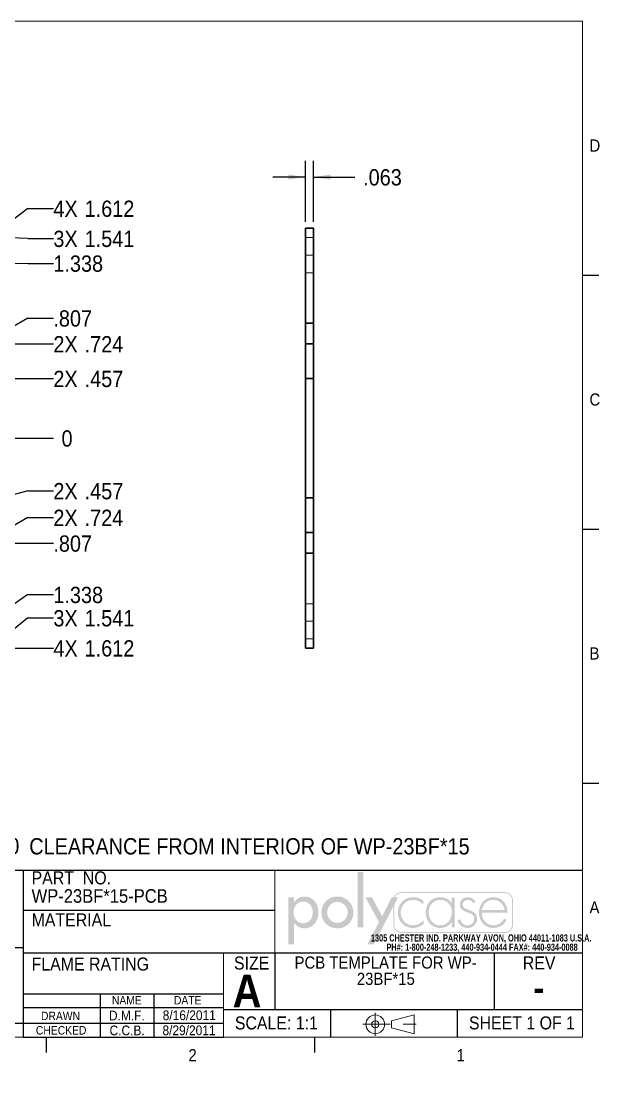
# Model space of a CAD drawing. Header units: inches. Extents: x -1.2 to 10.8, y 0 to 8.2.
# Drawn here: x 6.32 to 10.76, y 0 to 8.19 of the extents above; entities that cross this region are included whole.
import ezdxf

# ---------------------------------------------------------------- set-up
doc = ezdxf.new("R2010")
doc.units = ezdxf.units.IN
doc.header["$MEASUREMENT"] = 0
for name, pattern in [('SLD-Center', [0.75, 0.6, -0.05, 0.05, -0.05]), ('SLD-Dashed', [0.075, 0.05, -0.025]), ('SLD-Solid', [0])]:
    doc.linetypes.add(name, pattern=pattern)
doc.layers.add('FORMAT', color=7, linetype='SLD-Solid')
doc.layers.add('SLD-0', color=7, linetype='SLD-Solid')
doc.styles.add('SLDTEXTSTYLE0', font='GOTHICB.TTF', dxfattribs={"width": 0.639595})
doc.styles.add('SLDTEXTSTYLE1', font='GOTHIC.TTF', dxfattribs={"width": 0.913})
doc.styles.add('SLDTEXTSTYLE2', font='GOTHICB.TTF', dxfattribs={"width": 0.913})
doc.dimstyles.new('SLDDIMSTYLE0', dxfattribs={"dimtxt": 0.125, "dimasz": 0.13, "dimexe": 0, "dimexo": 0.0625, "dimgap": 0.03125, "dimtad": 0, "dimtih": 1, "dimtoh": 1, "dimdec": 0, "dimrnd": 1e-09, "dimzin": 12, "dimdsep": 46, "dimtxsty": 'SLDTEXTSTYLE1', "dimblk1": 'NONE', "dimblk2": 'NONE', "dimsah": 1, "dimcen": 0.09, "dimadec": 0, "dimazin": 3, "dimtfac": 1, "dimtdec": 0, "dimtofl": 0, "dimtmove": 0, "dimatfit": 3, "dimldrblk": 'NONE', "dimfxl": 0, "dimfrac": 2, "dimtolj": 1, "dimtzin": 12, "dimarcsym": 0})
doc.dimstyles.new('SLDDIMSTYLE1', dxfattribs={"dimtxt": 0.125, "dimasz": 0.13, "dimexe": 0, "dimexo": 0.0625, "dimgap": 0.03125, "dimtad": 0, "dimtih": 1, "dimtoh": 1, "dimdec": 3, "dimrnd": 1e-09, "dimzin": 12, "dimdsep": 46, "dimtxsty": 'SLDTEXTSTYLE1', "dimblk1": 'NONE', "dimblk2": 'NONE', "dimsah": 1, "dimcen": 0.09, "dimadec": 0, "dimazin": 3, "dimtfac": 1, "dimtdec": 3, "dimtofl": 0, "dimtmove": 0, "dimatfit": 3, "dimldrblk": 'NONE', "dimfxl": 0, "dimfrac": 2, "dimtolj": 1, "dimtzin": 12, "dimarcsym": 0})
doc.dimstyles.new('SLDDIMSTYLE5', dxfattribs={"dimtxt": 0.125, "dimasz": 0.13, "dimexe": 0, "dimexo": 0.0625, "dimgap": 0.03125, "dimtad": 0, "dimtih": 1, "dimtoh": 1, "dimdec": 3, "dimrnd": 1e-09, "dimzin": 12, "dimdsep": 46, "dimtxsty": 'SLDTEXTSTYLE1', "dimsah": 1, "dimcen": 0.09, "dimadec": 0, "dimazin": 3, "dimtfac": 1, "dimtdec": 3, "dimtmove": 0, "dimatfit": 0, "dimfxl": 0, "dimfrac": 2, "dimtolj": 1, "dimtzin": 12, "dimarcsym": 0})

# ---------------------------------------------------------------- blocks, each defined once
blk = doc.blocks.new('ThirdAngleProjectionBlock')
at = {"color": 7, "linetype": 'SLD-Center', "lineweight": 0}
for p, q in [((0.275, 0.506), (0.275, 0)), ((0, 0.253), (1.202, 0.253))]:
    blk.add_line(p, q, dxfattribs=at)
at = {"color": 7, "linetype": 'SLD-Solid', "lineweight": 0}
for p, q in [((0.632, 0.332), (1.13, 0.459)), ((0.632, 0.332), (0.632, 0.174)), ((1.13, 0.459), (1.13, 0.048)), ((0.632, 0.174), (1.13, 0.048))]:
    blk.add_line(p, q, dxfattribs=at)
for radius in [0.206, 0.0789]:
    blk.add_circle((0.275, 0.253), radius, dxfattribs=at)
blk = doc.blocks.new('SW_NOTE_0')
at = {"color": 0, "linetype": 'Continuous', "lineweight": 0, "char_height": 0.055, "attachment_point": 2, "style": 'SLDTEXTSTYLE0'}
for s, insert in [('1305 CHESTER IND. PARKWAY AVON, OHIO 44011-1083 U.S.A. ', (0.7495, 0.0703)), ('PH#: 1-800-248-1233, 440-934-0444 FAX#: 440-934-0088', (0.7564, -0.0009))]:
    blk.add_mtext(s, dxfattribs=dict(at, insert=insert))
blk = doc.blocks.new('Block3')
at = {"linetype": 'Continuous'}
blk.add_hatch(color=7, dxfattribs=at).paths.add_polyline_path([(1.559, 0.355), (1.559, 1.505), (1.44, 1.505), (1.44, 0.355)], flags=0)
h = blk.add_hatch(color=7, dxfattribs=at)
edge = h.paths.add_edge_path(flags=0)
edge.add_spline(control_points=[(0.122, 0.452), (0.17, 0.382), (0.245, 0.334), (0.333, 0.334)], knot_values=[4, 4, 4, 4, 5, 5, 5, 5], weights=[1, 1, 1, 1], degree=3, periodic=0)
edge.add_spline(control_points=[(0.333, 0.334), (0.523, 0.334), (0.629, 0.492), (0.629, 0.669)], knot_values=[3, 3, 3, 3, 4, 4, 4, 4], weights=[1, 1, 1, 1], degree=3, periodic=0)
edge.add_spline(control_points=[(0.629, 0.669), (0.629, 0.839), (0.517, 0.994), (0.338, 0.994)], knot_values=[2, 2, 2, 2, 3, 3, 3, 3], weights=[1, 1, 1, 1], degree=3, periodic=0)
edge.add_spline(control_points=[(0.338, 0.994), (0.245, 0.994), (0.171, 0.946), (0.122, 0.872)], knot_values=[1, 1, 1, 1, 2, 2, 2, 2], weights=[1, 1, 1, 1], degree=3, periodic=0)
edge.add_line((0.122, 0.872), (0.119, 0.872))
edge.add_line((0.119, 0.872), (0.119, 0.975))
edge.add_line((0.119, 0.975), (0, 0.975))
edge.add_line((0, 0.975), (0, 0))
edge.add_line((0, 0), (0.119, 0))
edge.add_line((0.119, 0), (0.119, 0.452))
edge.add_line((0.119, 0.452), (0.122, 0.452))
edge = h.paths.add_edge_path(flags=0)
edge.add_spline(control_points=[(0.113, 0.665), (0.113, 0.78), (0.185, 0.888), (0.309, 0.888), (0.437, 0.888), (0.51, 0.786), (0.51, 0.665)], knot_values=[0, 0, 0, 0, 1, 1, 1, 2, 2, 2, 2], weights=[1, 1, 1, 1, 1, 1, 1], degree=3, periodic=0)
edge.add_spline(control_points=[(0.51, 0.665), (0.51, 0.543), (0.439, 0.44), (0.309, 0.44), (0.183, 0.44), (0.113, 0.549), (0.113, 0.665)], knot_values=[2, 2, 2, 2, 3, 3, 3, 4, 4, 4, 4], weights=[1, 1, 1, 1, 1, 1, 1], degree=3, periodic=0)
h = blk.add_hatch(color=7, dxfattribs=at)
edge = h.paths.add_edge_path(flags=0)
edge.add_spline(control_points=[(0.69, 0.664), (0.69, 0.477), (0.836, 0.334), (1.022, 0.334), (1.207, 0.334), (1.353, 0.477), (1.353, 0.664)], knot_values=[0, 0, 0, 0, 1, 1, 1, 2, 2, 2, 2], weights=[1, 1, 1, 1, 1, 1, 1], degree=3, periodic=0)
edge.add_spline(control_points=[(1.353, 0.664), (1.353, 0.851), (1.207, 0.994), (1.022, 0.994), (0.836, 0.994), (0.69, 0.851), (0.69, 0.664)], knot_values=[2, 2, 2, 2, 3, 3, 3, 4, 4, 4, 4], weights=[1, 1, 1, 1, 1, 1, 1], degree=3, periodic=0)
edge = h.paths.add_edge_path(flags=0)
edge.add_spline(control_points=[(1.234, 0.664), (1.234, 0.547), (1.139, 0.448), (1.022, 0.448), (0.904, 0.448), (0.81, 0.547), (0.81, 0.664)], knot_values=[0, 0, 0, 0, 1, 1, 1, 2, 2, 2, 2], weights=[1, 1, 1, 1, 1, 1, 1], degree=3, periodic=0)
edge.add_spline(control_points=[(0.81, 0.664), (0.81, 0.782), (0.904, 0.88), (1.022, 0.88), (1.139, 0.88), (1.234, 0.782), (1.234, 0.664)], knot_values=[2, 2, 2, 2, 3, 3, 3, 4, 4, 4, 4], weights=[1, 1, 1, 1, 1, 1, 1], degree=3, periodic=0)
h = blk.add_hatch(color=7, dxfattribs=at)
edge = h.paths.add_edge_path(flags=0)
edge.add_spline(control_points=[(4.669, 0.413), (4.669, 0.316), (4.59, 0.237), (4.493, 0.237)], knot_values=[7, 7, 7, 7, 8, 8, 8, 8], weights=[1, 1, 1, 1], degree=3, periodic=0)
edge.add_line((4.493, 0.237), (2.356, 0.237))
edge.add_spline(control_points=[(2.356, 0.237), (2.259, 0.237), (2.18, 0.316), (2.18, 0.413)], knot_values=[1, 1, 1, 1, 2, 2, 2, 2], weights=[1, 1, 1, 1], degree=3, periodic=0)
edge.add_line((2.18, 0.413), (2.18, 0.781))
edge.add_line((2.18, 0.781), (1.778, 0))
edge.add_line((1.778, 0), (1.643, 0))
edge.add_line((1.643, 0), (1.887, 0.461))
edge.add_line((1.887, 0.461), (1.603, 0.975))
edge.add_line((1.603, 0.975), (1.742, 0.975))
edge.add_line((1.742, 0.975), (1.952, 0.582))
edge.add_line((1.952, 0.582), (2.146, 0.975))
edge.add_line((2.146, 0.975), (2.192, 0.975))
edge.add_spline(control_points=[(2.192, 0.975), (2.218, 1.041), (2.282, 1.087), (2.356, 1.087)], knot_values=[3.233464, 3.233464, 3.233464, 3.233464, 4, 4, 4, 4], weights=[1, 1, 1, 1], degree=3, periodic=0)
edge.add_line((2.356, 1.087), (4.493, 1.087))
edge.add_spline(control_points=[(4.493, 1.087), (4.59, 1.087), (4.669, 1.008), (4.669, 0.911)], knot_values=[5, 5, 5, 5, 6, 6, 6, 6], weights=[1, 1, 1, 1], degree=3, periodic=0)
edge.add_line((4.669, 0.911), (4.669, 0.413))
edge = h.paths.add_edge_path(flags=0)
edge.add_line((2.215, 0.975), (2.28, 0.975))
edge.add_line((2.28, 0.975), (2.201, 0.821))
edge.add_line((2.201, 0.821), (2.201, 0.413))
edge.add_spline(control_points=[(2.201, 0.413), (2.201, 0.327), (2.271, 0.258), (2.356, 0.258)], knot_values=[2, 2, 2, 2, 3, 3, 3, 3], weights=[1, 1, 1, 1], degree=3, periodic=0)
edge.add_line((2.356, 0.258), (4.493, 0.258))
edge.add_spline(control_points=[(4.493, 0.258), (4.579, 0.258), (4.649, 0.327), (4.649, 0.413)], knot_values=[4, 4, 4, 4, 5, 5, 5, 5], weights=[1, 1, 1, 1], degree=3, periodic=0)
edge.add_line((4.649, 0.413), (4.649, 0.911))
edge.add_spline(control_points=[(4.649, 0.911), (4.649, 0.997), (4.579, 1.066), (4.493, 1.066)], knot_values=[6, 6, 6, 6, 7, 7, 7, 7], weights=[1, 1, 1, 1], degree=3, periodic=0)
edge.add_line((4.493, 1.066), (2.356, 1.066))
edge.add_spline(control_points=[(2.356, 1.066), (2.293, 1.066), (2.239, 1.029), (2.215, 0.975)], knot_values=[0, 0, 0, 0, 0.732403, 0.732403, 0.732403, 0.732403], weights=[1, 1, 1, 1], degree=3, periodic=0)
h = blk.add_hatch(color=7, dxfattribs=at)
edge = h.paths.add_edge_path(flags=0)
edge.add_spline(control_points=[(2.806, 0.905), (2.745, 0.957), (2.672, 0.98), (2.593, 0.98)], knot_values=[8, 8, 8, 8, 9, 9, 9, 9], weights=[1, 1, 1, 1], degree=3, periodic=0)
edge.add_spline(control_points=[(2.593, 0.98), (2.413, 0.98), (2.278, 0.84), (2.278, 0.662)], knot_values=[7, 7, 7, 7, 8, 8, 8, 8], weights=[1, 1, 1, 1], degree=3, periodic=0)
edge.add_spline(control_points=[(2.278, 0.662), (2.278, 0.484), (2.41, 0.342), (2.592, 0.342)], knot_values=[6, 6, 6, 6, 7, 7, 7, 7], weights=[1, 1, 1, 1], degree=3, periodic=0)
edge.add_spline(control_points=[(2.592, 0.342), (2.674, 0.342), (2.752, 0.372), (2.814, 0.427)], knot_values=[5, 5, 5, 5, 6, 6, 6, 6], weights=[1, 1, 1, 1], degree=3, periodic=0)
edge.add_line((2.814, 0.427), (2.814, 0.507))
edge.add_spline(control_points=[(2.814, 0.507), (2.759, 0.44), (2.676, 0.398), (2.589, 0.398)], knot_values=[3, 3, 3, 3, 4, 4, 4, 4], weights=[1, 1, 1, 1], degree=3, periodic=0)
edge.add_spline(control_points=[(2.589, 0.398), (2.445, 0.398), (2.337, 0.523), (2.337, 0.662)], knot_values=[2, 2, 2, 2, 3, 3, 3, 3], weights=[1, 1, 1, 1], degree=3, periodic=0)
edge.add_spline(control_points=[(2.337, 0.662), (2.337, 0.802), (2.446, 0.925), (2.59, 0.925)], knot_values=[1, 1, 1, 1, 2, 2, 2, 2], weights=[1, 1, 1, 1], degree=3, periodic=0)
edge.add_spline(control_points=[(2.59, 0.925), (2.678, 0.925), (2.748, 0.889), (2.806, 0.825)], knot_values=[0, 0, 0, 0, 1, 1, 1, 1], weights=[1, 1, 1, 1], degree=3, periodic=0)
edge.add_line((2.806, 0.825), (2.806, 0.905))
h = blk.add_hatch(color=7, dxfattribs=at)
edge = h.paths.add_edge_path(flags=0)
edge.add_spline(control_points=[(3.392, 0.861), (3.34, 0.938), (3.25, 0.98), (3.156, 0.98)], knot_values=[6, 6, 6, 6, 7, 7, 7, 7], weights=[1, 1, 1, 1], degree=3, periodic=0)
edge.add_spline(control_points=[(3.156, 0.98), (2.972, 0.98), (2.857, 0.844), (2.857, 0.665)], knot_values=[5, 5, 5, 5, 6, 6, 6, 6], weights=[1, 1, 1, 1], degree=3, periodic=0)
edge.add_spline(control_points=[(2.857, 0.665), (2.857, 0.486), (2.973, 0.342), (3.159, 0.342)], knot_values=[4, 4, 4, 4, 5, 5, 5, 5], weights=[1, 1, 1, 1], degree=3, periodic=0)
edge.add_spline(control_points=[(3.159, 0.342), (3.249, 0.342), (3.347, 0.387), (3.392, 0.465)], knot_values=[3, 3, 3, 3, 4, 4, 4, 4], weights=[1, 1, 1, 1], degree=3, periodic=0)
edge.add_line((3.392, 0.465), (3.395, 0.465))
edge.add_line((3.395, 0.465), (3.395, 0.355))
edge.add_line((3.395, 0.355), (3.454, 0.355))
edge.add_line((3.454, 0.355), (3.454, 0.967))
edge.add_line((3.454, 0.967), (3.395, 0.967))
edge.add_line((3.395, 0.967), (3.395, 0.861))
edge.add_line((3.395, 0.861), (3.392, 0.861))
edge = h.paths.add_edge_path(flags=0)
edge.add_spline(control_points=[(3.398, 0.672), (3.398, 0.525), (3.314, 0.397), (3.157, 0.397), (3.009, 0.397), (2.916, 0.525), (2.916, 0.665)], knot_values=[0, 0, 0, 0, 1, 1, 1, 2, 2, 2, 2], weights=[1, 1, 1, 1, 1, 1, 1], degree=3, periodic=0)
edge.add_spline(control_points=[(2.916, 0.665), (2.916, 0.798), (3.013, 0.925), (3.153, 0.925), (3.302, 0.925), (3.398, 0.814), (3.398, 0.672)], knot_values=[2, 2, 2, 2, 3, 3, 3, 4, 4, 4, 4], weights=[1, 1, 1, 1, 1, 1, 1], degree=3, periodic=0)
h = blk.add_hatch(color=7, dxfattribs=at)
edge = h.paths.add_edge_path(flags=0)
edge.add_spline(control_points=[(3.731, 0.98), (3.793, 0.98), (3.861, 0.939), (3.887, 0.882)], knot_values=[11, 11, 11, 11, 12, 12, 12, 12], weights=[1, 1, 1, 1], degree=3, periodic=0)
edge.add_line((3.887, 0.882), (3.836, 0.856))
edge.add_spline(control_points=[(3.836, 0.856), (3.816, 0.898), (3.776, 0.925), (3.728, 0.925)], knot_values=[0, 0, 0, 0, 1, 1, 1, 1], weights=[1, 1, 1, 1], degree=3, periodic=0)
edge.add_spline(control_points=[(3.728, 0.925), (3.677, 0.925), (3.624, 0.882), (3.624, 0.829)], knot_values=[1, 1, 1, 1, 2, 2, 2, 2], weights=[1, 1, 1, 1], degree=3, periodic=0)
edge.add_spline(control_points=[(3.624, 0.829), (3.624, 0.682), (3.922, 0.754), (3.922, 0.533)], knot_values=[2, 2, 2, 2, 3, 3, 3, 3], weights=[1, 1, 1, 1], degree=3, periodic=0)
edge.add_spline(control_points=[(3.922, 0.533), (3.922, 0.42), (3.834, 0.342), (3.724, 0.342)], knot_values=[3, 3, 3, 3, 4, 4, 4, 4], weights=[1, 1, 1, 1], degree=3, periodic=0)
edge.add_spline(control_points=[(3.724, 0.342), (3.622, 0.342), (3.539, 0.404), (3.514, 0.503)], knot_values=[4, 4, 4, 4, 5, 5, 5, 5], weights=[1, 1, 1, 1], degree=3, periodic=0)
edge.add_line((3.514, 0.503), (3.572, 0.522))
edge.add_spline(control_points=[(3.572, 0.522), (3.595, 0.449), (3.644, 0.397), (3.724, 0.397)], knot_values=[6, 6, 6, 6, 7, 7, 7, 7], weights=[1, 1, 1, 1], degree=3, periodic=0)
edge.add_spline(control_points=[(3.724, 0.397), (3.801, 0.397), (3.862, 0.458), (3.862, 0.535)], knot_values=[7, 7, 7, 7, 8, 8, 8, 8], weights=[1, 1, 1, 1], degree=3, periodic=0)
edge.add_spline(control_points=[(3.862, 0.535), (3.862, 0.611), (3.804, 0.635), (3.743, 0.656)], knot_values=[8, 8, 8, 8, 9, 9, 9, 9], weights=[1, 1, 1, 1], degree=3, periodic=0)
edge.add_spline(control_points=[(3.743, 0.656), (3.659, 0.686), (3.564, 0.722), (3.564, 0.825)], knot_values=[9, 9, 9, 9, 10, 10, 10, 10], weights=[1, 1, 1, 1], degree=3, periodic=0)
edge.add_spline(control_points=[(3.564, 0.825), (3.564, 0.918), (3.642, 0.98), (3.731, 0.98)], knot_values=[10, 10, 10, 10, 11, 11, 11, 11], weights=[1, 1, 1, 1], degree=3, periodic=0)
h = blk.add_hatch(color=7, dxfattribs=at)
edge = h.paths.add_edge_path(flags=0)
edge.add_spline(control_points=[(4.554, 0.656), (4.555, 0.832), (4.445, 0.98), (4.26, 0.98)], knot_values=[6, 6, 6, 6, 7, 7, 7, 7], weights=[1, 1, 1, 1], degree=3, periodic=0)
edge.add_spline(control_points=[(4.26, 0.98), (4.081, 0.98), (3.963, 0.833), (3.963, 0.662)], knot_values=[5, 5, 5, 5, 6, 6, 6, 6], weights=[1, 1, 1, 1], degree=3, periodic=0)
edge.add_spline(control_points=[(3.963, 0.662), (3.963, 0.489), (4.078, 0.342), (4.26, 0.342)], knot_values=[4, 4, 4, 4, 5, 5, 5, 5], weights=[1, 1, 1, 1], degree=3, periodic=0)
edge.add_spline(control_points=[(4.26, 0.342), (4.38, 0.342), (4.478, 0.401), (4.534, 0.507)], knot_values=[3, 3, 3, 3, 4, 4, 4, 4], weights=[1, 1, 1, 1], degree=3, periodic=0)
edge.add_line((4.534, 0.507), (4.484, 0.537))
edge.add_spline(control_points=[(4.484, 0.537), (4.44, 0.454), (4.363, 0.398), (4.268, 0.398)], knot_values=[1, 1, 1, 1, 2, 2, 2, 2], weights=[1, 1, 1, 1], degree=3, periodic=0)
edge.add_spline(control_points=[(4.268, 0.398), (4.126, 0.398), (4.019, 0.501), (4.023, 0.656)], knot_values=[0, 0, 0, 0, 1, 1, 1, 1], weights=[1, 1, 1, 1], degree=3, periodic=0)
edge.add_line((4.023, 0.656), (4.554, 0.656))
edge = h.paths.add_edge_path(flags=0)
edge.add_spline(control_points=[(4.023, 0.712), (4.033, 0.827), (4.136, 0.925), (4.261, 0.925)], knot_values=[1, 1, 1, 1, 2, 2, 2, 2], weights=[1, 1, 1, 1], degree=3, periodic=0)
edge.add_spline(control_points=[(4.261, 0.925), (4.387, 0.925), (4.48, 0.824), (4.494, 0.712)], knot_values=[0, 0, 0, 0, 1, 1, 1, 1], weights=[1, 1, 1, 1], degree=3, periodic=0)
edge.add_line((4.494, 0.712), (4.023, 0.712))
blk = doc.blocks.new('POLYCASE LOGO')
at = {"color": 7, "linetype": 'Continuous', "xscale": 0.37, "yscale": 0.37, "zscale": 0.37}
blk.add_blockref('Block3', (0.1015, -0.5714), dxfattribs=at)
at = {"color": 7, "linetype": 'Continuous', "lineweight": 0}
blk.add_blockref('SW_NOTE_0', (0.8349, -0.5644), dxfattribs=at)
blk = doc.blocks.new('SW_NOTE_1')
at = {"layer": 'SLD-0', "color": 0, "char_height": 0.125, "attachment_point": 1, "style": 'SLDTEXTSTYLE1'}
for s, insert in [('NOTES:  ', (0, 0.1597)), ('1.', (0, -0.0407)), ('INCLUDES', (0.3937, -0.0407)), (' .030 ', (1.1725, -0.0388)), ('CLEARANCE FROM INTERIOR OF WP-23BF*15', (1.5881, -0.0407))]:
    blk.add_mtext(s, dxfattribs=dict(at, insert=insert))
blk = doc.blocks.new('SW_NOTE_3')
at = {"layer": 'FORMAT', "color": 0, "char_height": 0.09375, "attachment_point": 2, "style": 'SLDTEXTSTYLE1'}
for s, insert in [('PCB TEMPLATE FOR WP-', (0.6929, 0.1198)), ('23BF*15', (0.6946, -0.0052))]:
    blk.add_mtext(s, dxfattribs=dict(at, insert=insert))
blk = doc.blocks.new('*D26')
at = {"layer": 'SLD-0'}
blk.add_line((6.1397, 4.9909), (6.5645, 4.9909), dxfattribs=at)
at = {"layer": 'SLD-0', "insert": (6.627, 5.0514), "char_height": 0.125, "attachment_point": 1, "style": 'SLDTEXTSTYLE1'}
blk.add_mtext('0', dxfattribs=at)
blk = doc.blocks.new('_NONE')
blk = doc.blocks.new('*D27')
at = {"layer": 'SLD-0'}
for p, q in [((6.3677, 3.7896), (6.1708, 3.6525)), ((6.3677, 3.7896), (6.5645, 3.7896)), ((6.1708, 3.6525), (5.4032, 3.6525))]:
    blk.add_line(p, q, dxfattribs=at)
at = {"layer": 'SLD-0', "insert": (6.5645, 3.85, -0.0273), "char_height": 0.125, "attachment_point": 1, "style": 'SLDTEXTSTYLE1'}
blk.add_mtext('1.338', dxfattribs=at)
blk = doc.blocks.new('*D28')
at = {"layer": 'SLD-0'}
for p, q in [((6.1708, 6.3294), (5.4032, 6.3294)), ((6.3677, 6.3336), (6.1708, 6.3294)), ((6.3677, 6.3336), (6.5645, 6.3336))]:
    blk.add_line(p, q, dxfattribs=at)
at = {"layer": 'SLD-0', "insert": (6.5645, 6.3941, -0.0273), "char_height": 0.125, "attachment_point": 1, "style": 'SLDTEXTSTYLE1'}
blk.add_mtext('1.338', dxfattribs=at)
blk = doc.blocks.new('*D29')
at = {"layer": 'SLD-0'}
blk.add_line((5.5412, 3.3793), (6.5645, 3.3793), dxfattribs=at)
at = {"layer": 'SLD-0', "char_height": 0.125, "attachment_point": 1, "style": 'SLDTEXTSTYLE1'}
for s, insert in [('4X ', (6.5645, 3.4397, -0.0273)), ('1.612', (6.8046, 3.4397, -0.0273))]:
    blk.add_mtext(s, dxfattribs=dict(at, insert=insert))
blk = doc.blocks.new('*D30')
at = {"layer": 'SLD-0'}
for p, q in [((6.3677, 3.6105), (6.1708, 3.4496)), ((6.3677, 3.6105), (6.5645, 3.6105)), ((6.1708, 3.4496), (5.1642, 3.4496))]:
    blk.add_line(p, q, dxfattribs=at)
at = {"layer": 'SLD-0', "char_height": 0.125, "attachment_point": 1, "style": 'SLDTEXTSTYLE1'}
for s, insert in [('3X ', (6.5645, 3.6709, -0.0273)), ('1.541', (6.8046, 3.6709, -0.0273))]:
    blk.add_mtext(s, dxfattribs=dict(at, insert=insert))
blk = doc.blocks.new('*D31')
at = {"layer": 'SLD-0'}
blk.add_line((5.9152, 4.1839), (6.5645, 4.1839), dxfattribs=at)
at = {"layer": 'SLD-0', "insert": (6.5645, 4.2444, -0.0273), "char_height": 0.125, "attachment_point": 1, "style": 'SLDTEXTSTYLE1'}
blk.add_mtext('.807', dxfattribs=at)
blk = doc.blocks.new('*D32')
at = {"layer": 'SLD-0'}
for p, q in [((6.3677, 5.9125), (6.1708, 5.798)), ((6.3677, 5.9125), (6.5645, 5.9125)), ((6.1708, 5.798), (5.9152, 5.798))]:
    blk.add_line(p, q, dxfattribs=at)
at = {"layer": 'SLD-0', "insert": (6.5645, 5.9729, -0.0273), "char_height": 0.125, "attachment_point": 1, "style": 'SLDTEXTSTYLE1'}
blk.add_mtext('.807', dxfattribs=at)
blk = doc.blocks.new('*D33')
at = {"layer": 'SLD-0'}
for p, q in [((6.3677, 4.3817), (6.1708, 4.2672)), ((6.3677, 4.3817), (6.5645, 4.3817)), ((6.1708, 4.2672), (5.9914, 4.2672))]:
    blk.add_line(p, q, dxfattribs=at)
at = {"layer": 'SLD-0', "char_height": 0.125, "attachment_point": 1, "style": 'SLDTEXTSTYLE1'}
for s, insert in [('2X ', (6.5645, 4.4422, -0.0273)), ('.724', (6.8046, 4.4422, -0.0273))]:
    blk.add_mtext(s, dxfattribs=dict(at, insert=insert))
blk = doc.blocks.new('*D34')
at = {"layer": 'SLD-0'}
for p, q in [((6.3677, 4.5864), (6.1708, 4.5337)), ((6.3677, 4.5864), (6.5645, 4.5864)), ((6.1708, 4.5337), (5.9914, 4.5337))]:
    blk.add_line(p, q, dxfattribs=at)
at = {"layer": 'SLD-0', "char_height": 0.125, "attachment_point": 1, "style": 'SLDTEXTSTYLE1'}
for s, insert in [('2X ', (6.5645, 4.6469, -0.0273)), ('.457', (6.8046, 4.6469, -0.0273))]:
    blk.add_mtext(s, dxfattribs=dict(at, insert=insert))
blk = doc.blocks.new('*D35')
at = {"layer": 'SLD-0'}
blk.add_line((5.9914, 5.4482), (6.5645, 5.4482), dxfattribs=at)
at = {"layer": 'SLD-0', "char_height": 0.125, "attachment_point": 1, "style": 'SLDTEXTSTYLE1'}
for s, insert in [('2X ', (6.5645, 5.5087, -0.0273)), ('.457', (6.8046, 5.5087, -0.0273))]:
    blk.add_mtext(s, dxfattribs=dict(at, insert=insert))
blk = doc.blocks.new('*D36')
at = {"layer": 'SLD-0'}
blk.add_line((5.9914, 5.7147), (6.5645, 5.7147), dxfattribs=at)
at = {"layer": 'SLD-0', "char_height": 0.125, "attachment_point": 1, "style": 'SLDTEXTSTYLE1'}
for s, insert in [('2X ', (6.5645, 5.7751, -0.0273)), ('.724', (6.8046, 5.7751, -0.0273))]:
    blk.add_mtext(s, dxfattribs=dict(at, insert=insert))
blk = doc.blocks.new('*D37')
at = {"layer": 'SLD-0'}
for p, q in [((6.3677, 6.755), (6.1708, 6.6026)), ((6.3677, 6.755), (6.5645, 6.755)), ((6.1708, 6.6026), (5.5412, 6.6026))]:
    blk.add_line(p, q, dxfattribs=at)
at = {"layer": 'SLD-0', "char_height": 0.125, "attachment_point": 1, "style": 'SLDTEXTSTYLE1'}
for s, insert in [('4X ', (6.5645, 6.8155, -0.0273)), ('1.612', (6.8046, 6.8155, -0.0273))]:
    blk.add_mtext(s, dxfattribs=dict(at, insert=insert))
blk = doc.blocks.new('*D38')
at = {"layer": 'SLD-0'}
for p, q in [((6.1708, 6.5323), (5.1642, 6.5323)), ((6.3677, 6.5239), (6.1708, 6.5323)), ((6.3677, 6.5239), (6.5645, 6.5239))]:
    blk.add_line(p, q, dxfattribs=at)
at = {"layer": 'SLD-0', "char_height": 0.125, "attachment_point": 1, "style": 'SLDTEXTSTYLE1'}
for s, insert in [('3X ', (6.5645, 6.5843, -0.0273)), ('1.541', (6.8046, 6.5843, -0.0273))]:
    blk.add_mtext(s, dxfattribs=dict(at, insert=insert))
blk = doc.blocks.new('*D43')
at = {"layer": 'SLD-0'}
for p, q in [((8.5006, 6.6526), (8.5006, 7.1213)), ((8.5631, 6.6526), (8.5631, 7.1213)), ((8.5006, 6.9963), (8.2506, 6.9963)), ((8.5631, 6.9963), (8.8816, 6.9963))]:
    blk.add_line(p, q, dxfattribs=at)
for points in [[(8.5006, 6.9963), (8.3706, 7.0163), (8.3706, 6.9763)], [(8.5631, 6.9963), (8.6931, 6.9763), (8.6931, 7.0163)]]:
    blk.add_solid(points, dxfattribs=at)
at = {"layer": 'SLD-0', "insert": (8.9441, 7.0568), "char_height": 0.125, "attachment_point": 1, "style": 'SLDTEXTSTYLE1'}
blk.add_mtext('.063', dxfattribs=at)

msp = doc.modelspace()

# ---------------------------------------------------------------- linework, layer by layer
at = {"color": 7, "linetype": 'SLD-Solid', "lineweight": 30}
for p, q in [((8.5006, 6.6026), (8.5631, 6.6026)), ((8.5006, 6.5264), (8.5006, 6.6026)), ((8.5631, 6.5264), (8.5631, 6.6026)), ((8.5006, 6.172), (8.5006, 6.5264)), ((8.5631, 6.172), (8.5631, 6.5264)), ((8.5006, 5.8742), (8.5006, 6.172)), ((8.5631, 5.8742), (8.5631, 6.172)), ((8.5006, 5.8742), (8.5631, 5.8742)), ((8.5006, 5.798), (8.5006, 5.8742)), ((8.5631, 5.798), (8.5631, 5.8742)), ((8.5006, 5.7147), (8.5006, 5.798)), ((8.5631, 5.7147), (8.5631, 5.798)), ((8.5006, 5.7147), (8.5631, 5.7147)), ((8.5006, 5.4482), (8.5006, 5.7147)), ((8.5631, 5.4482), (8.5631, 5.7147)), ((8.5006, 5.4482), (8.5631, 5.4482)), ((8.5006, 4.5337), (8.5006, 5.4482)), ((8.5631, 4.5337), (8.5631, 5.4482)), ((8.5006, 4.5337), (8.5631, 4.5337)), ((8.5006, 4.2672), (8.5006, 4.5337)), ((8.5631, 4.2672), (8.5631, 4.5337)), ((8.5006, 4.2672), (8.5631, 4.2672)), ((8.5006, 4.1839), (8.5006, 4.2672)), ((8.5631, 4.1839), (8.5631, 4.2672)), ((8.5006, 4.1077), (8.5006, 4.1839)), ((8.5631, 4.1077), (8.5631, 4.1839)), ((8.5006, 4.1077), (8.5631, 4.1077)), ((8.5006, 3.8099), (8.5006, 4.1077)), ((8.5631, 3.8099), (8.5631, 4.1077)), ((8.5006, 3.4554), (8.5006, 3.8099)), ((8.5631, 3.4554), (8.5631, 3.8099)), ((8.5006, 3.3793), (8.5006, 3.4554)), ((8.5631, 3.3793), (8.5631, 3.4554)), ((8.5006, 3.3793), (8.5631, 3.3793))]:
    msp.add_line(p, q, dxfattribs=at)
at = {"color": 7, "linetype": 'SLD-Dashed', "lineweight": 0}
for p, q in [((8.5006, 6.5323), (8.5631, 6.5323)), ((8.5631, 6.3969), (8.5006, 6.3969)), ((8.5006, 6.2619), (8.5631, 6.2619)), ((8.5631, 3.72), (8.5006, 3.72)), ((8.5006, 3.585), (8.5631, 3.585)), ((8.5006, 3.4496), (8.5631, 3.4496))]:
    msp.add_line(p, q, dxfattribs=at)
at = {"layer": 'SLD-0', "color": 7, "lineweight": 15}
for p, q in [((0.3299, 8.1921), (10.6299, 8.1921)), ((10.6299, 0.3921), (10.6299, 8.1921)), ((10.6299, 0.3921), (0.3299, 0.3921))]:
    msp.add_line(p, q, dxfattribs=at)
at = {"layer": 'SLD-0', "color": 7}
for p, q in [((10.6299, 6.2421), (10.7556, 6.2421)), ((10.6299, 4.2921), (10.7556, 4.2921)), ((10.6299, 2.3421), (10.7556, 2.3421)), ((4.8053, 1.6753), (10.6299, 1.6753)), ((6.3313, 1.6753), (6.3313, 0.3921)), ((8.2668, 1.3651), (6.3313, 1.3651)), ((6.3313, 1.0781), (4.8053, 1.0781)), ((6.3313, 1.0401), (7.8712, 1.0401)), ((7.8712, 1.0401), (10.6299, 1.0401)), ((8.2668, 1.0401), (8.2668, 0.605)), ((9.9517, 1.0401), (9.9517, 0.605)), ((7.8712, 0.7208), (6.3313, 0.7208)), ((6.9236, 0.7208), (6.9236, 0.3921)), ((7.3353, 0.7208), (7.3353, 0.3921)), ((6.3313, 0.6191), (7.8712, 0.6191)), ((7.8712, 0.605), (10.6299, 0.605)), ((8.6943, 0.605), (8.6943, 0.3921)), ((9.6663, 0.605), (9.6663, 0.3921)), ((4.8053, 0.5), (7.8712, 0.5)), ((6.3313, 0.3921), (7.8712, 0.3921)), ((6.5099, 0.3921), (6.5099, 0.2752)), ((8.5699, 0.3921), (8.5699, 0.2752))]:
    msp.add_line(p, q, dxfattribs=at)
at = {"layer": 'SLD-0', "color": 7, "lineweight": 0}
for p, q in [((8.2668, 1.0401), (8.2668, 1.6753)), ((7.8712, 1.0401), (7.8712, 0.3921))]:
    msp.add_line(p, q, dxfattribs=at)

# ---------------------------------------------------------------- block references
at = {"color": 7, "linetype": 'Continuous'}
msp.add_blockref('POLYCASE LOGO', (8.2668, 1.6753), dxfattribs=at)
at = {"color": 7, "linetype": 'Continuous', "xscale": 0.35, "yscale": 0.35, "zscale": 0.35}
msp.add_blockref('ThirdAngleProjectionBlock', (8.9412, 0.4018), dxfattribs=at)
at = {"layer": 'FORMAT', "color": 7}
msp.add_blockref('SW_NOTE_3', (8.424, 0.8918), dxfattribs=at)
at = {"layer": 'SLD-0'}
msp.add_blockref('SW_NOTE_1', (4.7911, 1.9604), dxfattribs=at)

# ---------------------------------------------------------------- texts
at = {"layer": 'FORMAT', "char_height": 0.0935, "attachment_point": 1, "style": 'SLDTEXTSTYLE1'}
for s, insert in [('D', (10.6833, 7.2849)), ('C', (10.6833, 5.3349)), ('B', (10.6833, 3.3849))]:
    msp.add_mtext(s, dxfattribs=dict(at, insert=insert))
at = {"layer": 'FORMAT', "color": 7}
for s, insert, char_height, attachment_point, style in [('PART  NO.', (6.3972, 1.6651), 0.1, 1, 'SLDTEXTSTYLE1'), ('WP-23BF*15-PCB', (6.3972, 1.5281), 0.104167, 1, 'SLDTEXTSTYLE1'), ('A', (10.6833, 1.4349), 0.0935, 1, 'SLDTEXTSTYLE1'), ('MATERIAL', (6.3972, 1.3426), 0.1, 1, 'SLDTEXTSTYLE1'), ('FLAME RATING', (6.3972, 1.0034), 0.1, 1, 'SLDTEXTSTYLE1'), ('SIZE', (7.952, 1.0111), 0.1, 1, 'SLDTEXTSTYLE1'), ('REV', (10.1706, 1.012), 0.1, 1, 'SLDTEXTSTYLE1'), ('A', (7.9422, 0.872), 0.25, 1, 'SLDTEXTSTYLE2'), ('-', (10.294, 0.872), 0.2, 2, 'SLDTEXTSTYLE2'), ('NAME', (7.129, 0.7078), 0.065, 2, 'SLDTEXTSTYLE1'), ('DATE', (7.5965, 0.7078), 0.065, 2, 'SLDTEXTSTYLE1'), ('DRAWN', (6.4694, 0.5874), 0.065, 1, 'SLDTEXTSTYLE1'), ('D.M.F.', (7.1291, 0.5952), 0.075, 2, 'SLDTEXTSTYLE1'), ('8/16/2011', (7.6084, 0.5974), 0.075, 2, 'SLDTEXTSTYLE1'), ('SCALE: 1:1', (7.9586, 0.5509), 0.1, 1, 'SLDTEXTSTYLE1'), ('SHEET 1 OF 1', (9.7571, 0.5513), 0.1, 1, 'SLDTEXTSTYLE1'), ('CHECKED', (6.4301, 0.4767), 0.065, 1, 'SLDTEXTSTYLE1'), ('C.C.B.', (7.1311, 0.4809), 0.075, 2, 'SLDTEXTSTYLE1'), ('8/29/2011', (7.6066, 0.4817), 0.075, 2, 'SLDTEXTSTYLE1'), ('2', (7.602, 0.3003), 0.0937, 1, 'SLDTEXTSTYLE1'), ('1', (9.662, 0.3003), 0.0937, 1, 'SLDTEXTSTYLE1')]:
    msp.add_mtext(s, dxfattribs=dict(at, insert=insert, char_height=char_height, attachment_point=attachment_point, style=style))

# ---------------------------------------------------------------- dimensions: what is measured, and where the dimension line sits
at = {"layer": 'SLD-0'}
dim = msp.add_linear_dim(base=(8.5006479302, 6.9963108208), p1=(8.5631479302, 6.6026100334), p2=(8.5006479302, 6.6026100334), dimstyle='SLDDIMSTYLE5', dxfattribs=at)
dim.commit()
dim.dimension.update_dxf_attribs({"geometry": '*D43', "text_midpoint": (9.1057050666, 6.9963108208), "dimtype": 160})
for feature_location, offset, text, picture, middle in [((5.4912, 6.6026, -0.0273), (1.0733, 0.1524), '4X <>', '*D37', (2.1427, 0.0039)), ((5.1142, 6.5323, -0.0273), (1.4503, -0.0084), '3X <>', '*D38', (1.9115, 0.0039)), ((5.9414, 5.7147, -0.0273), (0.6231, 0), '2X <>', '*D36', (1.0562, 0.0039)), ((5.9414, 5.4482, -0.0273), (0.6231, 0), '2X <>', '*D35', (0.7897, 0.0039)), ((5.4912, 3.3793, -0.0273), (1.0733, 0), '4X <>', '*D29', (-1.233, 0.0039)), ((5.1142, 3.4496, -0.0273), (1.4503, 0.1609), '3X <>', '*D30', (-1.0018, 0.0039)), ((5.9414, 4.2672, -0.0273), (0.6231, 0.1145), '2X <>', '*D33', (-0.2768, 0.0039)), ((5.9414, 4.5337, -0.0273), (0.6231, 0.0528), '2X <>', '*D34', (-0.072, 0.0039))]:
    dim = msp.add_ordinate_dim(feature_location=feature_location, offset=offset, dtype=0, origin=(3.8392, 4.9909, -0.0273), text=text, dimstyle='SLDDIMSTYLE1', dxfattribs=at)
    dim.commit()
    dim.dimension.update_dxf_attribs({"geometry": picture, "text_midpoint": middle})
for feature_location, offset, origin, dimstyle, picture, middle in [((5.35319, 6.32938, -0.02731), (1.21131, 0.00425), (3.83922, 4.99095, -0.02731), 'SLDDIMSTYLE1', '*D28', (1.60127, 0.00394)), ((5.8652, 5.798, -0.0273), (0.6993, 0.1145), (3.8392, 4.9909, -0.0273), 'SLDDIMSTYLE1', '*D32', (1.134, 0.0039)), ((3.8392212783, 4.9909469645, -0.0273129921), (2.7252794793, 0), (3.8392212783, 4.9909469645, -0.0273129921), 'SLDDIMSTYLE0', '*D26', (0.1086361111, 0.0039370079)), ((5.3532, 3.6525, -0.0273), (1.2113, 0.1371), (3.8392, 4.9909, -0.0273), 'SLDDIMSTYLE1', '*D27', (-0.9428, 0.0039)), ((5.8652, 4.1839, -0.0273), (0.6993, 0), (3.8392, 4.9909, -0.0273), 'SLDDIMSTYLE1', '*D31', (-0.5946, 0.0039))]:
    dim = msp.add_ordinate_dim(feature_location=feature_location, offset=offset, dtype=0, origin=origin, dimstyle=dimstyle, dxfattribs=at)
    dim.commit()
    dim.dimension.update_dxf_attribs({"geometry": picture, "text_midpoint": middle})

doc.saveas('drawing.dxf')
